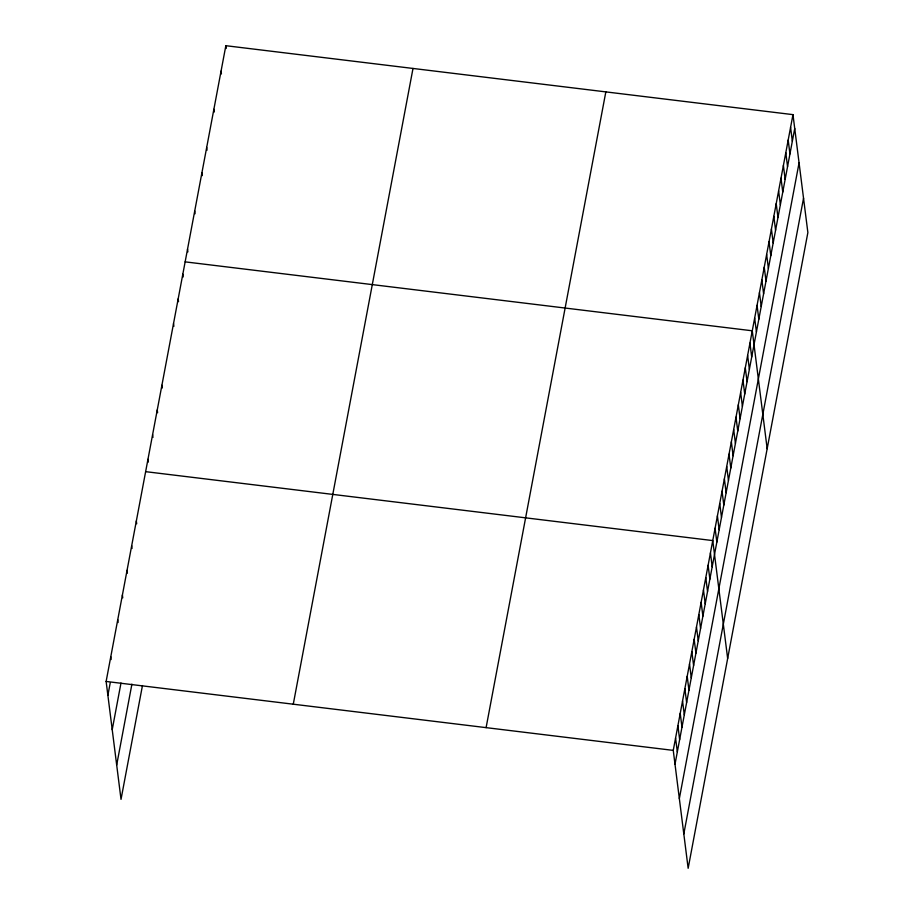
<?xml version="1.0" encoding="UTF-8"?>
<svg xmlns="http://www.w3.org/2000/svg" width="914" height="914" viewBox="0 0 914 914"><rect width="100%" height="100%" fill="white"/><g stroke="black" fill="none" stroke-linecap="round" stroke-linejoin="round"><path stroke-width="1.37" d="M142.458 685.557L121.025 799.362L106.127 681.456L225.849 45.7L792.975 114.638L807.873 232.544L688.151 868.3L673.252 750.383L792.975 114.638M107.875 695.326L110.206 682.975M112.216 729.658L120.991 683.032M116.684 765.029L131.913 684.129M293.28 704.203L413.002 68.447M486.099 727.635L605.833 91.891M675 764.253L794.734 128.508M679.342 798.596L799.065 162.841M683.809 833.968L803.543 198.212M185.142 261.861L752.268 330.788L767.166 448.705M145.634 471.658L712.76 540.585L727.658 658.503M106.127 681.456L673.252 750.383M790.587 127.354L792.335 141.224M788.188 140.071L789.947 153.94M785.8 152.787L787.548 166.645M783.401 165.491L785.149 179.361M781.013 178.207L782.761 192.077M778.614 190.923L780.362 204.793M776.215 203.639L777.974 217.509M773.827 216.355L775.575 230.225M771.427 229.071L773.187 242.941M769.04 241.787L770.788 255.657M766.64 254.503L768.388 268.373M764.241 267.219L766.001 281.089M761.853 279.935L763.601 293.805M759.454 292.651L761.213 306.51M757.066 305.356L758.814 319.226M754.667 318.072L756.415 331.942M749.948 343.127L751.696 356.997M747.629 355.477L749.377 369.347M745.298 367.816L747.058 381.686M742.979 380.155L744.727 394.025M740.648 392.494L742.408 406.364M738.329 404.833L740.077 418.703M735.999 417.184L737.758 431.042M733.679 429.523L735.427 443.393M731.36 441.862L733.108 455.732M729.029 454.201L730.789 468.071M726.71 466.54L728.458 480.41M724.379 478.879L726.139 492.749M722.06 491.229L723.808 505.099M719.741 503.568L721.489 517.438M717.41 515.907L719.158 529.777M715.091 528.246L716.839 542.116M710.441 552.936L712.189 566.794M708.11 565.275L709.87 579.145M705.791 577.614L707.539 591.484M703.472 589.953L705.22 603.823M701.141 602.292L702.889 616.162M698.822 614.631L700.57 628.501M696.491 626.981L698.25 640.851M694.172 639.32L695.92 653.19M691.841 651.659L693.6 665.529M689.522 663.998L691.27 677.868M687.202 676.337L688.95 690.207M684.872 688.688L686.62 702.546M682.552 701.027L684.3 714.897M680.222 713.366L681.981 727.236M677.902 725.705L679.65 739.575M675.572 738.044L677.331 751.914M225.849 45.7L226.204 48.476M221.062 71.132L221.417 73.908M213.876 109.28L214.23 112.045M206.69 147.417L207.044 150.193M201.903 172.849L202.257 175.625M194.728 210.997L195.07 213.773M187.541 249.145L187.884 251.91M182.823 274.2L183.166 276.976M178.173 298.878L178.527 301.654M173.523 323.556L173.877 326.332M161.904 385.262L162.258 388.039M157.254 409.952L157.608 412.728M152.604 434.63L152.958 437.406M147.954 459.308L148.308 462.084M136.335 521.014L136.689 523.791M131.685 545.704L132.039 548.48M127.046 570.382L127.389 573.158M122.396 595.06L122.739 597.836M117.746 619.749L118.1 622.525M110.777 656.766L111.12 659.542"/></g></svg>
